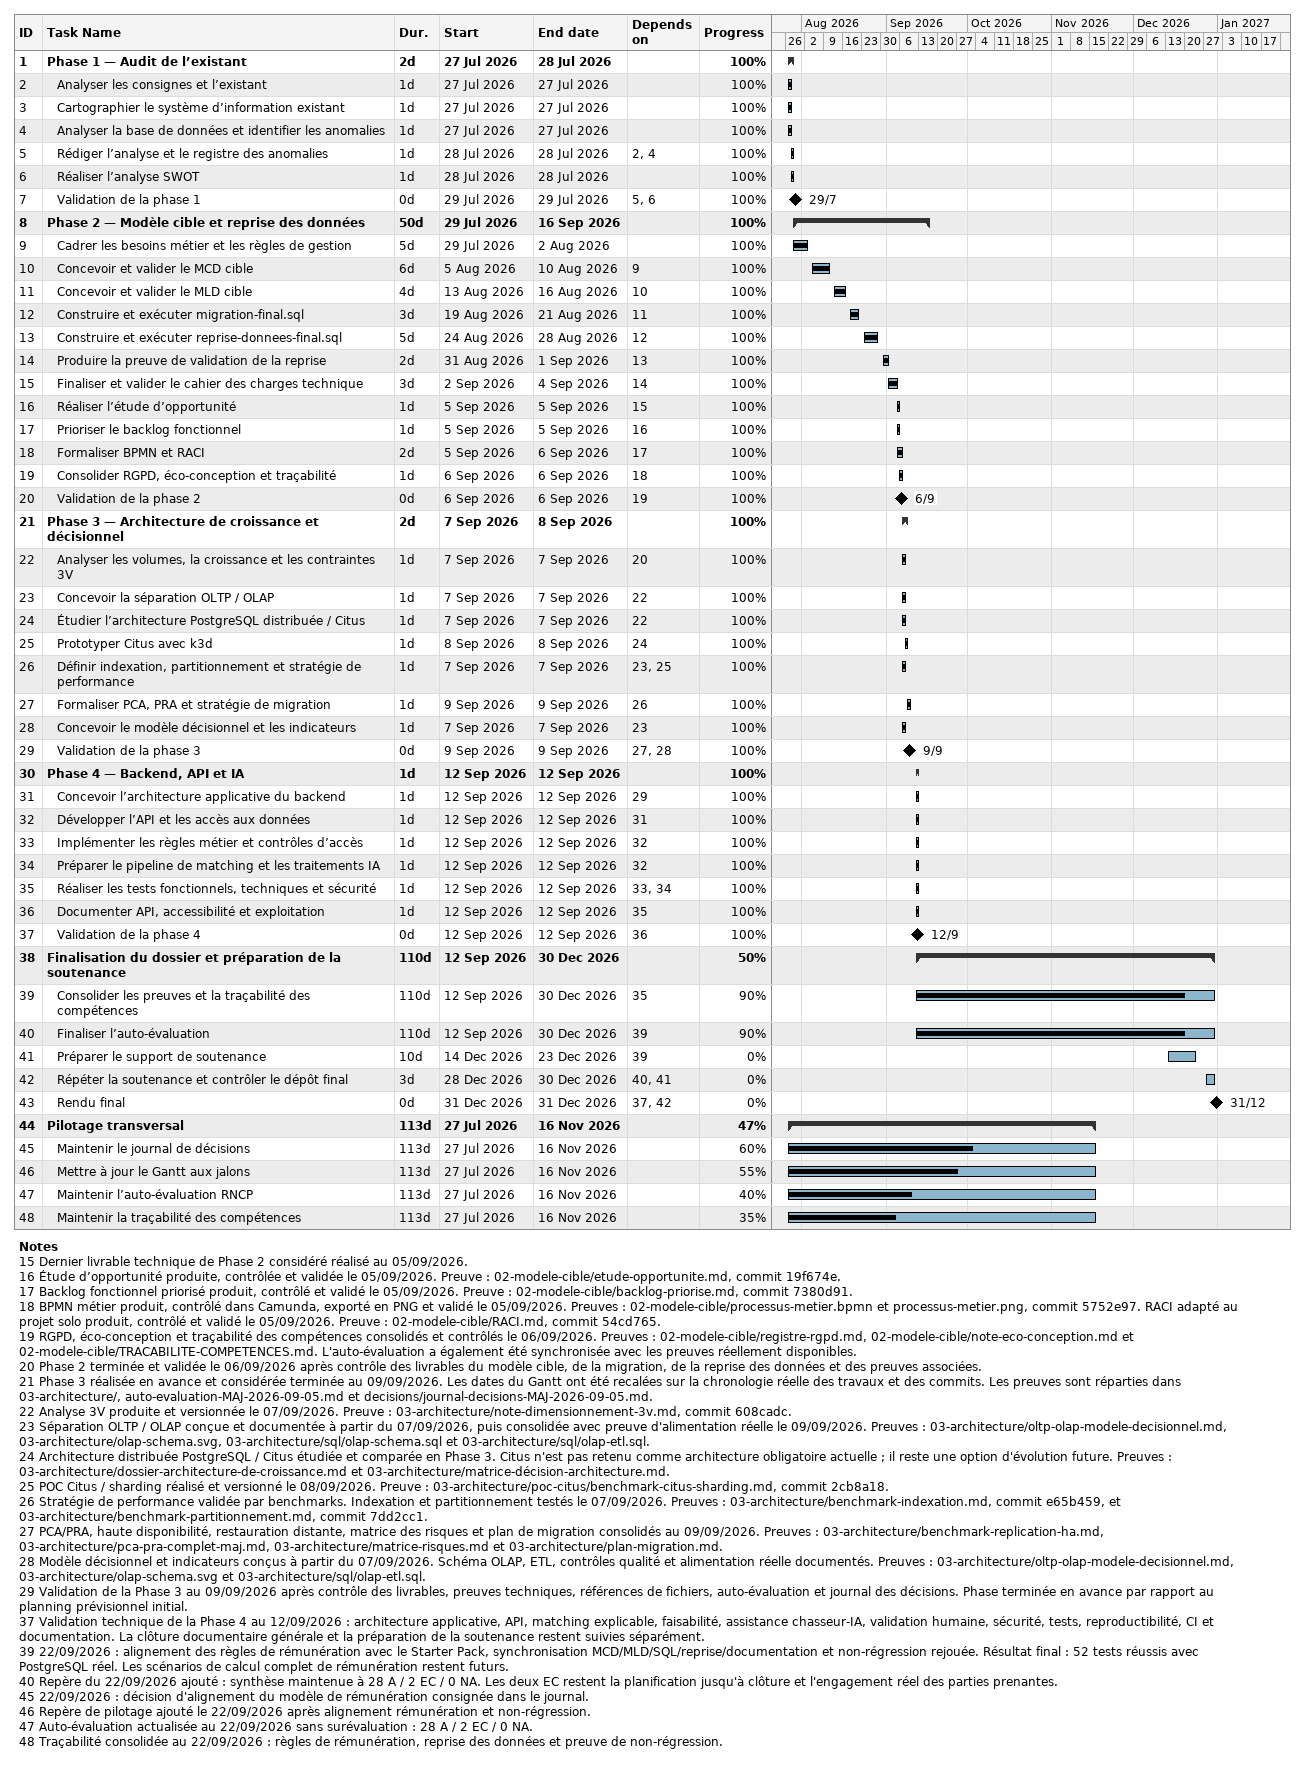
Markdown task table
| ID | Level | Task | Duration | Start | Finish | Predecessors | % complete |
|---|---|---|---|---|---|---|---|
| 1 | 1 | **Phase 1 — Audit de l’existant** | 2d | 2026-07-27 | 2026-07-28 |  | 100 |
| 2 | 2 | Analyser les consignes et l’existant | 1d | 2026-07-27 | 2026-07-27 |  | 100 |
| 3 | 2 | Cartographier le système d’information existant | 1d | 2026-07-27 | 2026-07-27 |  | 100 |
| 4 | 2 | Analyser la base de données et identifier les anomalies | 1d | 2026-07-27 | 2026-07-27 |  | 100 |
| 5 | 2 | Rédiger l’analyse et le registre des anomalies | 1d | 2026-07-28 | 2026-07-28 | 2, 4 | 100 |
| 6 | 2 | Réaliser l’analyse SWOT | 1d | 2026-07-28 | 2026-07-28 |  | 100 |
| 7 | 2 | Validation de la phase 1 | 0d | 2026-07-29 | 2026-07-29 | 5, 6 | 100 |
| 8 | 1 | **Phase 2 — Modèle cible et reprise des données** | 50d | 2026-07-29 | 2026-09-16 |  | 100 |
| 9 | 2 | Cadrer les besoins métier et les règles de gestion | 5d | 2026-07-29 | 2026-08-02 |  | 100 |
| 10 | 2 | Concevoir et valider le MCD cible | 6d | 2026-08-05 | 2026-08-10 | 9 | 100 |
| 11 | 2 | Concevoir et valider le MLD cible | 4d | 2026-08-13 | 2026-08-16 | 10 | 100 |
| 12 | 2 | Construire et exécuter migration-final.sql | 3d | 2026-08-19 | 2026-08-21 | 11 | 100 |
| 13 | 2 | Construire et exécuter reprise-donnees-final.sql | 5d | 2026-08-24 | 2026-08-28 | 12 | 100 |
| 14 | 2 | Produire la preuve de validation de la reprise | 2d | 2026-08-31 | 2026-09-01 | 13 | 100 |
| 15 | 2 | Finaliser et valider le cahier des charges technique | 3d | 2026-09-02 | 2026-09-04 | 14 | 100 |
| 16 | 2 | Réaliser l’étude d’opportunité | 1d | 2026-09-05 | 2026-09-05 | 15 | 100 |
| 17 | 2 | Prioriser le backlog fonctionnel | 1d | 2026-09-05 | 2026-09-05 | 16 | 100 |
| 18 | 2 | Formaliser BPMN et RACI | 2d | 2026-09-05 | 2026-09-06 | 17 | 100 |
| 19 | 2 | Consolider RGPD, éco-conception et traçabilité | 1d | 2026-09-06 | 2026-09-06 | 18 | 100 |
| 20 | 2 | Validation de la phase 2 | 0d | 2026-09-06 | 2026-09-06 | 19 | 100 |
| 21 | 1 | **Phase 3 — Architecture de croissance et décisionnel** | 2d | 2026-09-07 | 2026-09-08 |  | 100 |
| 22 | 2 | Analyser les volumes, la croissance et les contraintes 3V | 1d | 2026-09-07 | 2026-09-07 | 20 | 100 |
| 23 | 2 | Concevoir la séparation OLTP / OLAP | 1d | 2026-09-07 | 2026-09-07 | 22 | 100 |
| 24 | 2 | Étudier l’architecture PostgreSQL distribuée / Citus | 1d | 2026-09-07 | 2026-09-07 | 22 | 100 |
| 25 | 2 | Prototyper Citus avec k3d | 1d | 2026-09-08 | 2026-09-08 | 24 | 100 |
| 26 | 2 | Définir indexation, partitionnement et stratégie de performance | 1d | 2026-09-07 | 2026-09-07 | 23, 25 | 100 |
| 27 | 2 | Formaliser PCA, PRA et stratégie de migration | 1d | 2026-09-09 | 2026-09-09 | 26 | 100 |
| 28 | 2 | Concevoir le modèle décisionnel et les indicateurs | 1d | 2026-09-07 | 2026-09-07 | 23 | 100 |
| 29 | 2 | Validation de la phase 3 | 0d | 2026-09-09 | 2026-09-09 | 27, 28 | 100 |
| 30 | 1 | **Phase 4 — Backend, API et IA** | 1d | 2026-09-12 | 2026-09-12 |  | 100 |
| 31 | 2 | Concevoir l’architecture applicative du backend | 1d | 2026-09-12 | 2026-09-12 | 29 | 100 |
| 32 | 2 | Développer l’API et les accès aux données | 1d | 2026-09-12 | 2026-09-12 | 31 | 100 |
| 33 | 2 | Implémenter les règles métier et contrôles d’accès | 1d | 2026-09-12 | 2026-09-12 | 32 | 100 |
| 34 | 2 | Préparer le pipeline de matching et les traitements IA | 1d | 2026-09-12 | 2026-09-12 | 32 | 100 |
| 35 | 2 | Réaliser les tests fonctionnels, techniques et sécurité | 1d | 2026-09-12 | 2026-09-12 | 33, 34 | 100 |
| 36 | 2 | Documenter API, accessibilité et exploitation | 1d | 2026-09-12 | 2026-09-12 | 35 | 100 |
| 37 | 2 | Validation de la phase 4 | 0d | 2026-09-12 | 2026-09-12 | 36 | 100 |
| 38 | 1 | **Finalisation du dossier et préparation de la soutenance** | 110d | 2026-09-12 | 2026-12-30 |  | 50 |
| 39 | 2 | Consolider les preuves et la traçabilité des compétences | 110d | 2026-09-12 | 2026-12-30 | 35 | 90 |
| 40 | 2 | Finaliser l’auto-évaluation | 110d | 2026-09-12 | 2026-12-30 | 39 | 90 |
| 41 | 2 | Préparer le support de soutenance | 10d | 2026-12-14 | 2026-12-23 | 39 | 0 |
| 42 | 2 | Répéter la soutenance et contrôler le dépôt final | 3d | 2026-12-28 | 2026-12-30 | 40, 41 | 0 |
| 43 | 2 | Rendu final | 0d | 2026-12-31 | 2026-12-31 | 37, 42 | 0 |
| 44 | 1 | **Pilotage transversal** | 113d | 2026-07-27 | 2026-11-16 |  | 47 |
| 45 | 2 | Maintenir le journal de décisions | 113d | 2026-07-27 | 2026-11-16 |  | 60 |
| 46 | 2 | Mettre à jour le Gantt aux jalons | 113d | 2026-07-27 | 2026-11-16 |  | 55 |
| 47 | 2 | Maintenir l’auto-évaluation RNCP | 113d | 2026-07-27 | 2026-11-16 |  | 40 |
| 48 | 2 | Maintenir la traçabilité des compétences | 113d | 2026-07-27 | 2026-11-16 |  | 35 |

Notes
- 15: Dernier livrable technique de Phase 2 considéré réalisé au 05/09/2026.
- 16: Étude d’opportunité produite, contrôlée et validée le 05/09/2026. Preuve : 02-modele-cible/etude-opportunite.md, commit 19f674e.
- 17: Backlog fonctionnel priorisé produit, contrôlé et validé le 05/09/2026. Preuve : 02-modele-cible/backlog-priorise.md, commit 7380d91.
- 18: BPMN métier produit, contrôlé dans Camunda, exporté en PNG et validé le 05/09/2026. Preuves : 02-modele-cible/processus-metier.bpmn et processus-metier.png, commit 5752e97. RACI adapté au projet solo produit, contrôlé et validé le 05/09/2026. Preuve : 02-modele-cible/RACI.md, commit 54cd765.
- 19: RGPD, éco-conception et traçabilité des compétences consolidés et contrôlés le 06/09/2026. Preuves : 02-modele-cible/registre-rgpd.md, 02-modele-cible/note-eco-conception.md et 02-modele-cible/TRACABILITE-COMPETENCES.md. L'auto-évaluation a également été synchronisée avec les preuves réellement disponibles.
- 20: Phase 2 terminée et validée le 06/09/2026 après contrôle des livrables du modèle cible, de la migration, de la reprise des données et des preuves associées.
- 21: Phase 3 réalisée en avance et considérée terminée au 09/09/2026. Les dates du Gantt ont été recalées sur la chronologie réelle des travaux et des commits. Les preuves sont réparties dans 03-architecture/, auto-evaluation-MAJ-2026-09-05.md et decisions/journal-decisions-MAJ-2026-09-05.md.
- 22: Analyse 3V produite et versionnée le 07/09/2026. Preuve : 03-architecture/note-dimensionnement-3v.md, commit 608cadc.
- 23: Séparation OLTP / OLAP conçue et documentée à partir du 07/09/2026, puis consolidée avec preuve d'alimentation réelle le 09/09/2026. Preuves : 03-architecture/oltp-olap-modele-decisionnel.md, 03-architecture/olap-schema.svg, 03-architecture/sql/olap-schema.sql et 03-architecture/sql/olap-etl.sql.
- 24: Architecture distribuée PostgreSQL / Citus étudiée et comparée en Phase 3. Citus n'est pas retenu comme architecture obligatoire actuelle ; il reste une option d'évolution future. Preuves : 03-architecture/dossier-architecture-de-croissance.md et 03-architecture/matrice-décision-architecture.md.
- 25: POC Citus / sharding réalisé et versionné le 08/09/2026. Preuve : 03-architecture/poc-citus/benchmark-citus-sharding.md, commit 2cb8a18.
- 26: Stratégie de performance validée par benchmarks. Indexation et partitionnement testés le 07/09/2026. Preuves : 03-architecture/benchmark-indexation.md, commit e65b459, et 03-architecture/benchmark-partitionnement.md, commit 7dd2cc1.
- 27: PCA/PRA, haute disponibilité, restauration distante, matrice des risques et plan de migration consolidés au 09/09/2026. Preuves : 03-architecture/benchmark-replication-ha.md, 03-architecture/pca-pra-complet-maj.md, 03-architecture/matrice-risques.md et 03-architecture/plan-migration.md.
- 28: Modèle décisionnel et indicateurs conçus à partir du 07/09/2026. Schéma OLAP, ETL, contrôles qualité et alimentation réelle documentés. Preuves : 03-architecture/oltp-olap-modele-decisionnel.md, 03-architecture/olap-schema.svg et 03-architecture/sql/olap-etl.sql.
- 29: Validation de la Phase 3 au 09/09/2026 après contrôle des livrables, preuves techniques, références de fichiers, auto-évaluation et journal des décisions. Phase terminée en avance par rapport au planning prévisionnel initial.
- 37: Validation technique de la Phase 4 au 12/09/2026 : architecture applicative, API, matching explicable, faisabilité, assistance chasseur-IA, validation humaine, sécurité, tests, reproductibilité, CI et documentation. La clôture documentaire générale et la préparation de la soutenance restent suivies séparément.
- 39: 22/09/2026 : alignement des règles de rémunération avec le Starter Pack, synchronisation MCD/MLD/SQL/reprise/documentation et non-régression rejouée. Résultat final : 52 tests réussis avec PostgreSQL réel. Les scénarios de calcul complet de rémunération restent futurs.
- 40: Repère du 22/09/2026 ajouté : synthèse maintenue à 28 A / 2 EC / 0 NA. Les deux EC restent la planification jusqu'à clôture et l'engagement réel des parties prenantes.
- 45: 22/09/2026 : décision d'alignement du modèle de rémunération consignée dans le journal.
- 46: Repère de pilotage ajouté le 22/09/2026 après alignement rémunération et non-régression.
- 47: Auto-évaluation actualisée au 22/09/2026 sans surévaluation : 28 A / 2 EC / 0 NA.
- 48: Traçabilité consolidée au 22/09/2026 : règles de rémunération, reprise des données et preuve de non-régression.
